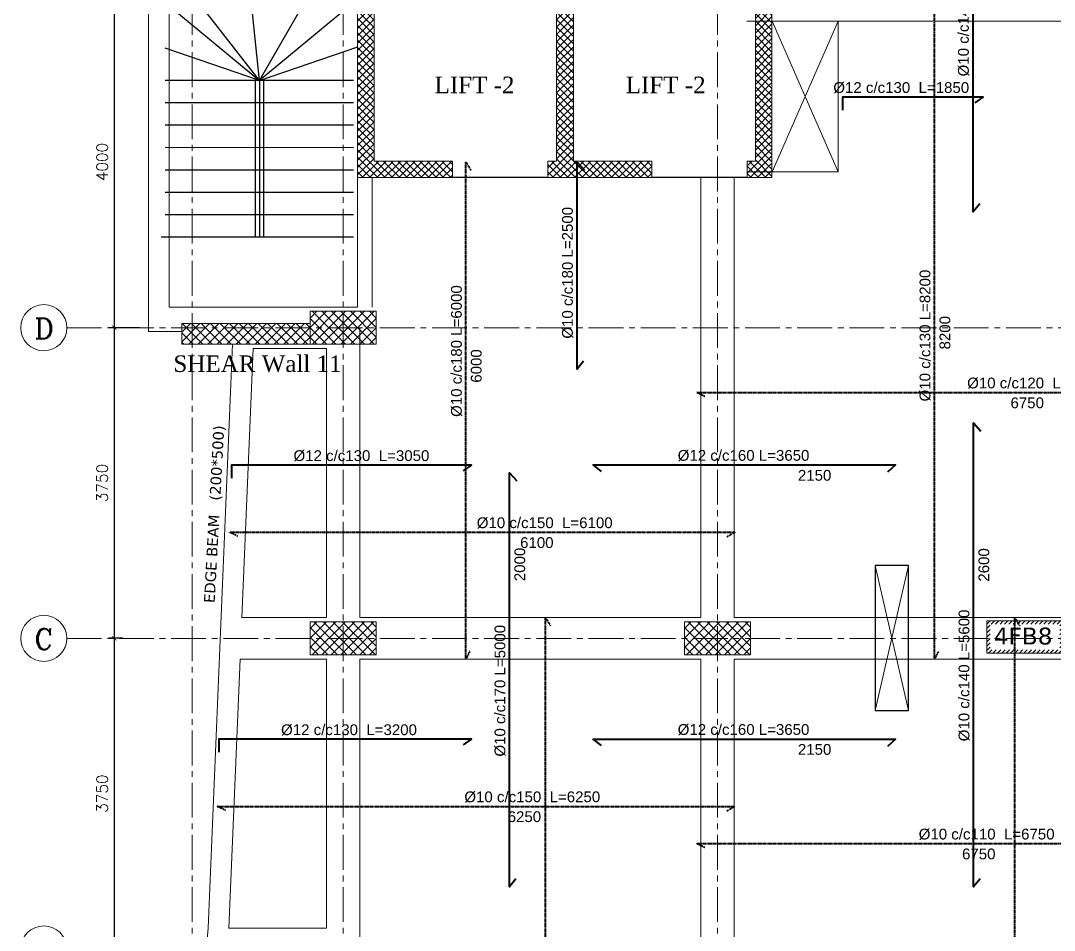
# Model space of a CAD drawing. Header units: inches. Extents: x -26151 to 62940, y -10194 to 246332.
# Drawn here: x 35106 to 36354, y 117474 to 118572 of the extents above; entities that cross this region are included whole.
import ezdxf

# ---------------------------------------------------------------- set-up
doc = ezdxf.new("R2010")
doc.units = ezdxf.units.IN
doc.header["$LTSCALE"] = 0.7
doc.header["$MEASUREMENT"] = 0
for name, pattern in [('ACAD_ISO10W100', [18, 12, -3, 0, -3]), ('CENTER2', [1.125, 0.75, -0.125, 0.125, -0.125]), ('DASHED2', [0.375, 0.25, -0.125])]:
    doc.linetypes.add(name, pattern=pattern)
doc.layers.get('0').update_dxf_attribs({"lineweight": 13})
doc.layers.get('Defpoints').update_dxf_attribs({"lineweight": 5})
for name, color, linetype, lineweight in [('axis', 254, 'ACAD_ISO10W100', 9), ('BEAM', 5, 'Continuous', 0), ('COLUMN', 4, 'Continuous', 20), ('dim', 1, 'Continuous', 25), ('hach 1', 254, 'Continuous', 9), ('hatch', 9, 'Continuous', 9), ('TEXT', 3, 'Continuous', 25), ('top renforcment', 7, 'Continuous', 40), ('VIS', 8, 'Continuous', 18)]:
    doc.layers.add(name, color=color, linetype=linetype, lineweight=lineweight)
doc.layers.add('FURNITURE', color=4, linetype='Continuous')
doc.layers.add('Layer3', color=50, linetype='Continuous')
doc.styles.add('100', font='romans.shx', dxfattribs={"height": 13.5})
doc.styles.add('GENERATED_STYLE_4', font='verdanai.ttf')
doc.styles.add('QW', font='times.ttf', dxfattribs={"height": 15})
doc.styles.add('romanc', font='verdana.ttf', dxfattribs={"height": 250})
doc.styles.get("Standard").update_dxf_attribs({"font": 'arial.ttf', "height": 13})
doc.dimstyles.new('abr100', dxfattribs={"dimtxt": 15, "dimasz": 5, "dimexe": 7, "dimexo": 7, "dimgap": 8, "dimtad": 1, "dimdec": 0, "dimlfac": 10, "dimzin": 4, "dimdsep": 46, "dimtxsty": '100', "dimblk": 'ARCHTICK', "dimcen": 0.09, "dimdle": 7, "dimclrd": 1, "dimclre": 8, "dimclrt": 2, "dimadec": 0, "dimazin": 1, "dimtfac": 1, "dimtdec": 0, "dimtix": 1, "dimtofl": 0, "dimtmove": 0, "dimatfit": 3, "dimldrblk": 'ARCHTICK', "dimfxl": 0, "dimtolj": 1, "dimtzin": 0, "dimlwd": -1, "dimlwe": -1, "dimarcsym": 0})
doc.dimstyles.get("Standard").update_dxf_attribs({"dimtxt": 13, "dimasz": 5, "dimexe": 0.18, "dimexo": 0.0625, "dimgap": 6, "dimtad": 1, "dimdec": 0, "dimlfac": 10, "dimzin": 0, "dimdsep": 46, "dimtxsty": 'Standard', "dimblk": 'ARCHTICK', "dimcen": 0.09, "dimse1": 1, "dimse2": 1, "dimclrd": 1, "dimclre": 7, "dimclrt": 3, "dimadec": 0, "dimazin": 0, "dimtfac": 1, "dimtdec": 0, "dimtix": 1, "dimtofl": 0, "dimtmove": 0, "dimatfit": 3, "dimldrblk": 'ARCHTICK', "dimfxl": 0, "dimtolj": 1, "dimtzin": 0, "dimarcsym": 0})

# ---------------------------------------------------------------- blocks, each defined once
blk = doc.blocks.new('_ArchTick')
at = {"color": 0, "linetype": 'ByBlock', "lineweight": 0, "const_width": 0.15}
blk.add_lwpolyline([(-0.5, -0.5), (0.5, 0.5)], dxfattribs=at)
blk = doc.blocks.new('*D652')
at = {"layer": 'Defpoints', "color": 0, "transparency": 16777216}
for p in [(35219.1, 117826.1), (35236.4, 117826.1), (35236.4, 117451.1)]:
    blk.add_point(p, dxfattribs=at)
at = {"layer": 'dim', "color": 1, "transparency": 16777216}
blk.add_line((35219.1, 117444.1), (35219.1, 117833.1), dxfattribs=at)
at = {"layer": 'dim', "color": 8, "transparency": 16777216}
for p, q in [((35229.4, 117826.1), (35212.1, 117826.1)), ((35229.4, 117451.1), (35212.1, 117451.1))]:
    blk.add_line(p, q, dxfattribs=at)
at = {"layer": 'dim', "color": 1, "transparency": 16777216, "xscale": 5, "yscale": 5, "zscale": 5}
for p, rotation in [((35219.1, 117826.1), 90), ((35219.1, 117451.1), 270)]:
    blk.add_blockref('_ArchTick', p, dxfattribs=dict(at, rotation=rotation))
at = {"layer": 'dim', "color": 2, "transparency": 16777216, "insert": (35204.3, 117638.6), "char_height": 13.5, "attachment_point": 5, "rotation": 90, "style": '100'}
blk.add_mtext('\\A1;3750', dxfattribs=at)
blk = doc.blocks.new('*D653')
at = {"layer": 'Defpoints', "color": 0, "transparency": 16777216}
for p in [(35219.1, 118201.1), (35256.3, 118201.1), (35236.4, 117826.1)]:
    blk.add_point(p, dxfattribs=at)
at = {"layer": 'dim', "color": 1, "transparency": 16777216}
blk.add_line((35219.1, 117819.1), (35219.1, 118208.1), dxfattribs=at)
at = {"layer": 'dim', "color": 8, "transparency": 16777216}
for p, q in [((35249.3, 118201.1), (35212.1, 118201.1)), ((35229.4, 117826.1), (35212.1, 117826.1))]:
    blk.add_line(p, q, dxfattribs=at)
at = {"layer": 'dim', "color": 1, "transparency": 16777216, "xscale": 5, "yscale": 5, "zscale": 5}
for p, rotation in [((35219.1, 118201.1), 90), ((35219.1, 117826.1), 270)]:
    blk.add_blockref('_ArchTick', p, dxfattribs=dict(at, rotation=rotation))
at = {"layer": 'dim', "color": 2, "transparency": 16777216, "insert": (35204.3, 118013.6), "char_height": 13.5, "attachment_point": 5, "rotation": 90, "style": '100'}
blk.add_mtext('\\A1;3750', dxfattribs=at)
blk = doc.blocks.new('*D654')
at = {"layer": 'Defpoints', "color": 0, "transparency": 16777216}
for p in [(35219.1, 118601.1), (35256.3, 118601.1), (35256.3, 118201.1)]:
    blk.add_point(p, dxfattribs=at)
at = {"layer": 'dim', "color": 1, "transparency": 16777216}
blk.add_line((35219.1, 118194.1), (35219.1, 118608.1), dxfattribs=at)
at = {"layer": 'dim', "color": 8, "transparency": 16777216}
for p, q in [((35249.3, 118601.1), (35212.1, 118601.1)), ((35249.3, 118201.1), (35212.1, 118201.1))]:
    blk.add_line(p, q, dxfattribs=at)
at = {"layer": 'dim', "color": 1, "transparency": 16777216, "xscale": 5, "yscale": 5, "zscale": 5}
for p, rotation in [((35219.1, 118601.1), 90), ((35219.1, 118201.1), 270)]:
    blk.add_blockref('_ArchTick', p, dxfattribs=dict(at, rotation=rotation))
at = {"layer": 'dim', "color": 2, "transparency": 16777216, "insert": (35204.3, 118401.1), "char_height": 13.5, "attachment_point": 5, "rotation": 90, "style": '100'}
blk.add_mtext('\\A1;4000', dxfattribs=at)
blk = doc.blocks.new('lift')
at = {"layer": 'axis'}
h = blk.add_hatch(dxfattribs=at)
h.set_pattern_fill('ANSI37', color=256, scale=50, style=0)
h.paths.add_polyline_path([(354851.4, -40571.9), (354816.4, -40571.9), (354350.9, -40571.9), (354350.9, -40772), (354350.9, -40792), (354465.6, -40792), (354465.6, -40772), (354370.9, -40772), (354370.9, -40586.9), (354591.3, -40586.9), (354591.3, -40772), (354580.6, -40772), (354580.6, -40792), (354706.4, -40792), (354706.4, -40772), (354611.7, -40772), (354611.7, -40586.9), (354831.4, -40586.9), (354831.4, -40772), (354821.4, -40772), (354821.4, -40792), (354851.4, -40792)])
at = {"linetype": 'ByBlock'}
for points in [[(354350.9, -40772), (354350.9, -40772), (354350.9, -40571.9), (354816.4, -40571.9)], [(354375.9, -40571.9), (354756.4, -40571.9)], [(354375.9, -40571.9), (354756.4, -40571.9)], [(354816.4, -40571.9), (354851.4, -40571.9), (354851.4, -40792), (354821.4, -40792)], [(354465.6, -40792), (354350.9, -40792), (354350.9, -40586.9)], [(354370.9, -40586.9), (354591.3, -40586.9)], [(354380.9, -40772), (354370.9, -40772), (354370.9, -40586.9)], [(354591.3, -40586.9), (354591.3, -40772)], [(354611.7, -40586.9), (354831.4, -40586.9), (354831.4, -40772), (354821.4, -40772)], [(354611.7, -40586.9), (354611.7, -40772)], [(354370.9, -40772), (354465.6, -40772)], [(354465.6, -40772), (354465.6, -40792)], [(354591.3, -40772), (354580.6, -40772)], [(354580.6, -40772), (354580.6, -40792)], [(354590.6, -40772), (354580.6, -40772), (354580.6, -40792)], [(354706.4, -40772), (354611.7, -40772)], [(354706.4, -40772), (354706.4, -40792)], [(354821.4, -40772), (354821.4, -40792)], [(354831.4, -40772), (354821.4, -40772), (354821.4, -40792)], [(354706.4, -40792), (354580.6, -40792)]]:
    blk.add_lwpolyline(points, dxfattribs=at)
at = {"layer": 'FURNITURE'}
for p, q in [((354580.6, -40792), (354465.6, -40792)), ((354580.6, -40792), (354465.6, -40792)), ((354821.4, -40792), (354706.4, -40792))]:
    blk.add_line(p, q, dxfattribs=at)
blk = doc.blocks.new('*D699')
at = {"layer": 'Defpoints', "color": 0, "transparency": 16777216}
for p in [(35358.4, 117929, -19467.6), (35968.4, 117929, -59863), (35968.4, 117929)]:
    blk.add_point(p, dxfattribs=at)
at = {"layer": 'TEXT', "color": 3, "transparency": 16777216, "insert": (35729.2, 117941.6), "char_height": 13, "attachment_point": 5}
blk.add_mtext('\\A1;6100', dxfattribs=at)
blk = doc.blocks.new('*D700')
at = {"layer": 'Defpoints', "color": 0, "transparency": 16777216}
for p in [(35358.4, 117954.1), (35968.4, 117954.1, -19467.6), (35968.4, 117952.4)]:
    blk.add_point(p, dxfattribs=at)
at = {"layer": 'TEXT', "color": 3, "transparency": 16777216, "insert": (35738.7, 117965.4), "char_height": 13, "attachment_point": 5}
blk.add_mtext('\\A1;%%C10 c/c150  L=6100', dxfattribs=at)
blk = doc.blocks.new('*D703')
at = {"layer": 'Defpoints', "color": 0, "transparency": 16777216}
for p in [(35947.4, 118010.2, -26473), (36162.4, 118010.2, -40395.4), (36162.4, 118010.2)]:
    blk.add_point(p, dxfattribs=at)
at = {"layer": 'TEXT', "color": 3, "transparency": 16777216, "insert": (36064.6, 118022.8), "char_height": 13, "attachment_point": 5}
blk.add_mtext('\\A1;2150', dxfattribs=at)
blk = doc.blocks.new('*D704')
at = {"layer": 'Defpoints', "color": 0, "transparency": 16777216}
for p in [(35797.4, 118035.4), (36162.4, 118035.4), (36162.4, 118033.7)]:
    blk.add_point(p, dxfattribs=at)
at = {"layer": 'TEXT', "color": 3, "transparency": 16777216, "insert": (35978.8, 118046.7), "char_height": 13, "attachment_point": 5}
blk.add_mtext('\\A1;%%C12 c/c160 L=3650', dxfattribs=at)
blk = doc.blocks.new('*D707')
at = {"layer": 'Defpoints', "color": 0, "transparency": 16777216}
for p in [(35345.4, 118035.1), (35345.4, 118033.4), (35650.4, 118035.1, 13009.9)]:
    blk.add_point(p, dxfattribs=at)
at = {"layer": 'TEXT', "color": 3, "transparency": 16777216, "insert": (35517.4, 118046.4), "char_height": 13, "attachment_point": 5}
blk.add_mtext('\\A1;%%C12 c/c130  L=3050', dxfattribs=at)
blk = doc.blocks.new('*D709')
at = {"layer": 'Defpoints', "color": 0, "transparency": 16777216}
for p in [(35922.4, 118097.7, -19467.6), (36597.4, 118097.7, -59863), (36597.4, 118097.7)]:
    blk.add_point(p, dxfattribs=at)
at = {"layer": 'TEXT', "color": 3, "transparency": 16777216, "insert": (36321.3, 118110.3), "char_height": 13, "attachment_point": 5}
blk.add_mtext('\\A1;6750', dxfattribs=at)
blk = doc.blocks.new('*D710')
at = {"layer": 'Defpoints', "color": 0, "transparency": 16777216}
for p in [(35922.3, 118122.8), (36597.4, 118122.8, -19467.6), (36597.4, 118121.1)]:
    blk.add_point(p, dxfattribs=at)
at = {"layer": 'TEXT', "color": 3, "transparency": 16777216, "insert": (36330.8, 118134.1), "char_height": 13, "attachment_point": 5}
blk.add_mtext('\\A1;%%C10 c/c120  L=6750', dxfattribs=at)
blk = doc.blocks.new('*D714')
at = {"layer": 'Defpoints', "color": 0, "transparency": 16777216}
for p in [(36083.1, 118479.5), (36268.1, 118479.5, 13009.9), (36083.1, 118477.8)]:
    blk.add_point(p, dxfattribs=at)
at = {"layer": 'TEXT', "color": 3, "transparency": 16777216, "insert": (36169.2, 118490.8), "char_height": 13, "attachment_point": 5}
blk.add_mtext('\\A1;%%C12 c/c130  L=1850', dxfattribs=at)
blk = doc.blocks.new('*D715')
at = {"layer": 'Defpoints', "color": 0, "transparency": 16777216}
for p in [(35343.4, 117598.1, -19467.6), (35968.4, 117598.1, -59863), (35968.4, 117598.1)]:
    blk.add_point(p, dxfattribs=at)
at = {"layer": 'TEXT', "color": 3, "transparency": 16777216, "insert": (35714.2, 117610.7), "char_height": 13, "attachment_point": 5}
blk.add_mtext('\\A1;6250', dxfattribs=at)
blk = doc.blocks.new('*D716')
at = {"layer": 'Defpoints', "color": 0, "transparency": 16777216}
for p in [(35343.4, 117623.2), (35968.4, 117623.2, -19467.6), (35968.4, 117621.5)]:
    blk.add_point(p, dxfattribs=at)
at = {"layer": 'TEXT', "color": 3, "transparency": 16777216, "insert": (35723.7, 117634.5), "char_height": 13, "attachment_point": 5}
blk.add_mtext('\\A1;%%C10 c/c150  L=6250', dxfattribs=at)
blk = doc.blocks.new('*D717')
at = {"layer": 'Defpoints', "color": 0, "transparency": 16777216}
for p in [(35922.4, 117553.1, -19467.6), (36597.4, 117553.1, -59863), (36597.4, 117553.1)]:
    blk.add_point(p, dxfattribs=at)
at = {"layer": 'TEXT', "color": 3, "transparency": 16777216, "insert": (36262.8, 117565.7), "char_height": 13, "attachment_point": 5}
blk.add_mtext('\\A1;6750', dxfattribs=at)
blk = doc.blocks.new('*D718')
at = {"layer": 'Defpoints', "color": 0, "transparency": 16777216}
for p in [(35922.3, 117578.2), (36597.4, 117578.2, -19467.6), (36597.4, 117576.5)]:
    blk.add_point(p, dxfattribs=at)
at = {"layer": 'TEXT', "color": 3, "transparency": 16777216, "insert": (36272.3, 117589.5), "char_height": 13, "attachment_point": 5}
blk.add_mtext('\\A1;%%C10 c/c110  L=6750', dxfattribs=at)
blk = doc.blocks.new('*D721')
at = {"layer": 'Defpoints', "color": 0, "transparency": 16777216}
for p in [(35947.4, 117679.3, -26473), (36162.4, 117679.3, -40395.4), (36162.4, 117679.3)]:
    blk.add_point(p, dxfattribs=at)
at = {"layer": 'TEXT', "color": 3, "transparency": 16777216, "insert": (36064.6, 117691.9), "char_height": 13, "attachment_point": 5}
blk.add_mtext('\\A1;2150', dxfattribs=at)
blk = doc.blocks.new('*D722')
at = {"layer": 'Defpoints', "color": 0, "transparency": 16777216}
for p in [(35797.4, 117704.5), (36162.4, 117704.5), (36162.4, 117702.8)]:
    blk.add_point(p, dxfattribs=at)
at = {"layer": 'TEXT', "color": 3, "transparency": 16777216, "insert": (35978.8, 117715.8), "char_height": 13, "attachment_point": 5}
blk.add_mtext('\\A1;%%C12 c/c160 L=3650', dxfattribs=at)
blk = doc.blocks.new('*D725')
at = {"layer": 'Defpoints', "color": 0, "transparency": 16777216}
for p in [(35330.4, 117704.2), (35330.4, 117702.5), (35650.4, 117704.2, 13009.9)]:
    blk.add_point(p, dxfattribs=at)
at = {"layer": 'TEXT', "color": 3, "transparency": 16777216, "insert": (35502.4, 117715.5), "char_height": 13, "attachment_point": 5}
blk.add_mtext('\\A1;%%C12 c/c130  L=3200', dxfattribs=at)
blk = doc.blocks.new('*D1103')
at = {"layer": 'Defpoints', "color": 0, "transparency": 16777216}
for p in [(36256.1, 118851.1, 13922.4), (36257.5, 118851.1), (36256.1, 118341.1, -14106)]:
    blk.add_point(p, dxfattribs=at)
at = {"layer": 'TEXT', "color": 3, "transparency": 16777216, "insert": (36244.5, 118584), "char_height": 13, "attachment_point": 5, "rotation": 90}
blk.add_mtext('\\A1;%%C10 c/c140 L=5100', dxfattribs=at)
blk = doc.blocks.new('*D1104')
at = {"layer": 'Defpoints', "color": 0, "transparency": 16777216}
for p in [(35721.4, 118026.1, -26473), (35721.4, 118026.1), (35721.4, 117826.1, -26473)]:
    blk.add_point(p, dxfattribs=at)
at = {"layer": 'TEXT', "color": 3, "transparency": 16777216, "insert": (35708.7, 117915.3), "char_height": 13, "attachment_point": 5, "rotation": 90}
blk.add_mtext('\\A1;2000', dxfattribs=at)
blk = doc.blocks.new('*D1105')
at = {"layer": 'Defpoints', "color": 0, "transparency": 16777216}
for p in [(35696.2, 118026.1, 13922.4), (35697.9, 118026.1), (35696.2, 117526.1)]:
    blk.add_point(p, dxfattribs=at)
at = {"layer": 'TEXT', "color": 3, "transparency": 16777216, "insert": (35684.9, 117762.8), "char_height": 13, "attachment_point": 5, "rotation": 90}
blk.add_mtext('\\A1;%%C10 c/c170 L=5000', dxfattribs=at)
blk = doc.blocks.new('*D1106')
at = {"layer": 'Defpoints', "color": 0, "transparency": 16777216}
for p in [(36281.6, 118086.1, -26473), (36281.6, 118086.1), (36281.6, 117826.1, -26473)]:
    blk.add_point(p, dxfattribs=at)
at = {"layer": 'TEXT', "color": 3, "transparency": 16777216, "insert": (36269, 117914.7), "char_height": 13, "attachment_point": 5, "rotation": 90}
blk.add_mtext('\\A1;2600', dxfattribs=at)
blk = doc.blocks.new('*D1107')
at = {"layer": 'Defpoints', "color": 0, "transparency": 16777216}
for p in [(36256.5, 118086.1, 13922.4), (36258.2, 118086.1), (36256.5, 117526.1)]:
    blk.add_point(p, dxfattribs=at)
at = {"layer": 'TEXT', "color": 3, "transparency": 16777216, "insert": (36245.2, 117781.3), "char_height": 13, "attachment_point": 5, "rotation": 90}
blk.add_mtext('\\A1;%%C10 c/c140 L=5600', dxfattribs=at)
blk = doc.blocks.new('*D1110')
at = {"layer": 'Defpoints', "color": 0, "transparency": 16777216}
for p in [(35777.7, 118401.1, 13922.4), (35779.4, 118401.1), (35777.7, 118151.1)]:
    blk.add_point(p, dxfattribs=at)
at = {"layer": 'TEXT', "color": 3, "transparency": 16777216, "insert": (35766.4, 118267.4), "char_height": 13, "attachment_point": 5, "rotation": 90}
blk.add_mtext('\\A1;%%C10 c/c180 L=2500', dxfattribs=at)
blk = doc.blocks.new('*D1111')
at = {"layer": 'Defpoints', "color": 0, "transparency": 16777216}
for p in [(35668.8, 118401.1, -59863), (35668.8, 118401.1), (35668.8, 117801.1, -59863)]:
    blk.add_point(p, dxfattribs=at)
at = {"layer": 'TEXT', "color": 3, "transparency": 16777216, "insert": (35656.1, 118154.9), "char_height": 13, "attachment_point": 5, "rotation": 90}
blk.add_mtext('\\A1;6000', dxfattribs=at)
blk = doc.blocks.new('*D1112')
at = {"layer": 'Defpoints', "color": 0, "transparency": 16777216}
for p in [(35643.6, 118401.1, -19467.6), (35645.3, 118401.1), (35643.6, 117801, -40395.4)]:
    blk.add_point(p, dxfattribs=at)
at = {"layer": 'TEXT', "color": 3, "transparency": 16777216, "insert": (35632.3, 118172.9), "char_height": 13, "attachment_point": 5, "rotation": 90}
blk.add_mtext('\\A1;%%C10 c/c180 L=6000', dxfattribs=at)
blk = doc.blocks.new('*D1113')
at = {"layer": 'Defpoints', "color": 0, "transparency": 16777216}
for p in [(36234.6, 118621.1, -59863), (36234.6, 118621.1), (36234.6, 117801.1, -59863)]:
    blk.add_point(p, dxfattribs=at)
at = {"layer": 'TEXT', "color": 3, "transparency": 16777216, "insert": (36222, 118195), "char_height": 13, "attachment_point": 5, "rotation": 90}
blk.add_mtext('\\A1;8200', dxfattribs=at)
blk = doc.blocks.new('*D1114')
at = {"layer": 'Defpoints', "color": 0, "transparency": 16777216}
for p in [(36209.4, 118621.1, -19467.6), (36211.1, 118621.1), (36209.4, 117801, -40395.4)]:
    blk.add_point(p, dxfattribs=at)
at = {"layer": 'TEXT', "color": 3, "transparency": 16777216, "insert": (36198.1, 118191.6), "char_height": 13, "attachment_point": 5, "rotation": 90}
blk.add_mtext('\\A1;%%C10 c/c130 L=8200', dxfattribs=at)
blk = doc.blocks.new('*D1117')
at = {"layer": 'Defpoints', "color": 0, "transparency": 16777216}
for p in [(35764.8, 117851.1, -59863), (35764.8, 117851.1), (35764.8, 116676.1, -59863)]:
    blk.add_point(p, dxfattribs=at)
at = {"layer": 'TEXT', "color": 3, "transparency": 16777216, "insert": (35752.2, 117269.5), "char_height": 13, "attachment_point": 5, "rotation": 90}
blk.add_mtext('\\A1;11750', dxfattribs=at)
blk = doc.blocks.new('*D1118')
at = {"layer": 'Defpoints', "color": 0, "transparency": 16777216}
for p in [(35739.7, 117851.1, -19467.6), (35741.4, 117851.1), (35739.7, 116676, -40395.4)]:
    blk.add_point(p, dxfattribs=at)
at = {"layer": 'TEXT', "color": 3, "transparency": 16777216, "insert": (35728.4, 117266.2), "char_height": 13, "attachment_point": 5, "rotation": 90}
blk.add_mtext('\\A1;%%C10 c/c170 L=11750', dxfattribs=at)
blk = doc.blocks.new('*D1119')
at = {"layer": 'Defpoints', "color": 0, "transparency": 16777216}
for p in [(36331.5, 117851.1, -59863), (36331.5, 117851.1), (36331.5, 116711.1, -59863)]:
    blk.add_point(p, dxfattribs=at)
at = {"layer": 'TEXT', "color": 3, "transparency": 16777216, "insert": (36318.9, 117314.3), "char_height": 13, "attachment_point": 5, "rotation": 90}
blk.add_mtext('\\A1;11400', dxfattribs=at)
blk = doc.blocks.new('*D1120')
at = {"layer": 'Defpoints', "color": 0, "transparency": 16777216}
for p in [(36306.4, 117851.1, -19467.6), (36308.1, 117851.1), (36306.4, 116711, -40395.4)]:
    blk.add_point(p, dxfattribs=at)
at = {"layer": 'TEXT', "color": 3, "transparency": 16777216, "insert": (36295.1, 117310.4), "char_height": 13, "attachment_point": 5, "rotation": 90}
blk.add_mtext('\\A1;%%C10 c/c120 L=11400', dxfattribs=at)

msp = doc.modelspace()

# ---------------------------------------------------------------- hatches: boundary and pattern name
at = {"layer": 'hach 1', "linetype": 'ByBlock'}
h = msp.add_hatch(dxfattribs=at)
h.set_pattern_fill('ANSI31', color=256, scale=30, style=0)
h.set_pattern_definition([(45, (48730.1164, -1831.0785), (-2.65165043, 2.65165043), [])])
h.paths.add_polyline_path([(36364.66, 117847.09), (36272.72, 117847.09), (36272.72, 117808.09), (36364.66, 117808.09)])
h.paths.add_polyline_path([(36360.66, 117843.09), (36360.66, 117812.09), (36276.72, 117812.09), (36276.72, 117843.09)], flags=16)
at = {"layer": 'hatch', "ltscale": 0.5}
h = msp.add_hatch(dxfattribs=at)
h.set_pattern_fill('NET', color=256, scale=65, angle=45, style=0)
h.set_pattern_definition([(45, (-361288.31, -128534.149), (-5.7452426, 5.7452426), []), (135, (-361288.31, -128534.149), (-5.7452426, -5.7452426), [])])
h.paths.add_polyline_path([(35455.38, 118221.08), (35535.38, 118221.08), (35535.38, 118181.08), (35455.38, 118181.08)])
h = msp.add_hatch(dxfattribs=at)
h.set_pattern_fill('NET', color=256, scale=65, angle=45, style=0)
h.set_pattern_definition([(45, (-361288.31, -128534.149), (-5.7452426, 5.7452426), []), (135, (-361288.31, -128534.149), (-5.7452426, -5.7452426), [])])
edge = h.paths.add_edge_path()
edge.add_line((35455.38, 118181.08), (35300.38, 118181.08))
edge.add_line((35300.38, 118181.08), (35300.38, 118206.08))
edge.add_line((35300.38, 118206.08), (35455.38, 118206.08))
h = msp.add_hatch(dxfattribs=at)
h.set_pattern_fill('NET', color=256, scale=65, angle=45, style=0)
h.set_pattern_definition([(45, (-427064.81, -142587.6286), (-5.7452426, 5.7452426), []), (135, (-427064.81, -142587.6286), (-5.7452426, -5.7452426), [])])
h.paths.add_polyline_path([(35455.38, 117846.08), (35535.38, 117846.08), (35535.38, 117806.08), (35455.38, 117806.08)])
h = msp.add_hatch(dxfattribs=at)
h.set_pattern_fill('NET', color=256, scale=65, angle=45, style=0)
h.set_pattern_definition([(45, (-426612.81, -142587.6286), (-5.7452426, 5.7452426), []), (135, (-426612.81, -142587.6286), (-5.7452426, -5.7452426), [])])
h.paths.add_polyline_path([(35907.38, 117846.08), (35987.38, 117846.08), (35987.38, 117806.08), (35907.38, 117806.08)])

# ---------------------------------------------------------------- linework, layer by layer
at = {"lineweight": 20}
for centre in [(35133.82, 118201.08), (35133.82, 117826.08), (35133.82, 117451.08)]:
    msp.add_ellipse(centre, major_axis=(-0.02, 27.86), ratio=1, start_param=4.7118466, end_param=10.9950319, dxfattribs=at)
at = {"layer": 'axis', "linetype": 'CENTER2', "ltscale": 80}
for p, q in [((35312.88, 116601.69), (35312.88, 119991.98)), ((35495.38, 116601.69), (35495.38, 119991.98)), ((35947.38, 116601.69), (35947.38, 119991.98)), ((35161.69, 118201.08), (37326.42, 118201.08)), ((35161.69, 117826.08), (37326.42, 117826.08))]:
    msp.add_line(p, q, dxfattribs=at)
at = {"layer": 'BEAM', "linetype": 'Continuous'}
for p, q in [((35285.43, 118226.08), (35285.43, 118581.08)), ((35512.64, 118571.08), (35512.64, 118226.08)), ((35982.58, 118571.08), (36567.38, 118571.08)), ((36093.15, 118389.37), (36093.15, 118571.08)), ((35530.38, 118382.37), (35530.38, 118226.08)), ((35927.38, 118201.08), (35927.38, 118382.37)), ((35967.38, 118201.08), (35967.38, 118382.37)), ((35983.15, 118389.37), (36093.15, 118389.37)), ((35285.43, 118226.08), (35512.64, 118226.08)), ((35515.38, 118201.08), (35515.38, 117851.08)), ((35927.38, 117851.08), (35927.38, 118201.08)), ((35967.38, 117851.08), (35967.38, 118201.08)), ((35386.52, 118176.08), (35475.38, 118176.08)), ((35475.38, 118176.08), (35475.38, 117851.08)), ((35373.02, 117851.08), (35475.38, 117851.08)), ((35515.38, 117851.08), (35927.38, 117851.08)), ((35967.38, 117851.08), (36567.38, 117851.08)), ((35370.94, 117801.08), (35475.38, 117801.08)), ((35475.38, 117801.08), (35475.38, 117476.08)), ((35515.38, 117801.08), (35927.38, 117801.08)), ((35515.38, 117801.08), (35515.38, 117451.08)), ((35927.38, 117451.08), (35927.38, 117801.08)), ((35967.38, 117801.08), (36567.38, 117801.08)), ((35967.38, 117451.08), (35967.38, 117801.08)), ((35357.44, 117476.08), (35475.38, 117476.08))]:
    msp.add_line(p, q, dxfattribs=at)
for points in [[(35300.38, 118181.08), (35300.38, 118196.64), (35260.44, 118196.64), (35260.44, 118616.34), (35359.08, 118616.33), (35290.8, 119545.8), (35267.53, 119851.26), (35300.49, 119851.26)], [(37178.93, 118601.08), (37181.34, 118040.37), (37196.74, 117666.09), (37213.78, 117330.93), (37257.06, 116895.76), (37170.21, 116895.76), (37170.21, 116774.7), (37049.15, 116774.7), (37049.15, 116645.76), (36708.51, 116678.77), (36427.77, 116701.66), (36268.04, 116705.29), (35990.94, 116695.27), (35830.36, 116678.98), (35487.87, 116645.76), (35487.87, 116774.7), (35366.81, 116774.7), (35366.81, 116895.76), (35279.97, 116895.85), (35332.42, 117476.08), (35361.71, 118181.08)], [(35373.02, 117851.08), (35386.52, 118176.08)], [(35357.44, 117476.08), (35370.94, 117801.08)]]:
    msp.add_lwpolyline(points, dxfattribs=at)
at = {"layer": 'COLUMN'}
for points in [[(35455.38, 118221.08), (35535.38, 118221.08), (35535.38, 118181.08), (35455.38, 118181.08)], [(35455.38, 118221.08), (35535.38, 118221.08), (35535.38, 118181.08), (35455.38, 118181.08)], [(35455.38, 117846.08), (35535.38, 117846.08), (35535.38, 117806.08), (35455.38, 117806.08)], [(35907.38, 117846.08), (35987.38, 117846.08), (35987.38, 117806.08), (35907.38, 117806.08)]]:
    msp.add_lwpolyline(points, close=True, dxfattribs=at)
msp.add_lwpolyline([(35455.38, 118181.08), (35300.38, 118181.08), (35300.38, 118206.08), (35455.38, 118206.08)], dxfattribs=at)
at = {"layer": 'FURNITURE', "ltscale": 3}
for p, q in [((35280.44, 118593.83), (35394.16, 118499.47)), ((35394.16, 118499.47), (35318.68, 118596.33)), ((35394.16, 118499.47), (35384.41, 118596.33)), ((35394.16, 118499.47), (35450.14, 118596.33)), ((35499.38, 118586.33), (35394.16, 118499.47)), ((35394.16, 118499.47), (35280.44, 118538.58)), ((35394.16, 118499.47), (35512.87, 118540.3)), ((35507.87, 118499.47), (35280.44, 118499.47)), ((35389.16, 118499.47), (35389.16, 118310.47)), ((35394.16, 118499.47), (35394.16, 118310.47)), ((35399.16, 118499.47), (35399.16, 118310.47)), ((35507.87, 118472.47), (35280.44, 118472.47)), ((35507.87, 118445.47), (35280.44, 118445.47)), ((35507.87, 118418.23), (35280.44, 118418.46)), ((35507.87, 118391.23), (35280.44, 118391.46)), ((35507.87, 118364.23), (35280.44, 118364.46)), ((35507.87, 118337.47), (35280.44, 118337.47)), ((35507.87, 118310.47), (35275.44, 118310.47))]:
    msp.add_line(p, q, dxfattribs=at)
at = {"layer": 'hach 1', "linetype": 'ByBlock'}
msp.add_lwpolyline([(36272.72, 117847.09), (36364.66, 117847.09), (36364.66, 117808.09), (36272.72, 117808.09)], close=True, dxfattribs=at)
at = {"layer": 'Layer3', "color": 1, "linetype": 'ByBlock'}
msp.add_lwpolyline([(36137.88, 117739.12), (36177.88, 117739.12), (36177.88, 117914.12), (36137.88, 117914.12)], close=True, dxfattribs=at)
at = {"layer": 'top renforcment', "color": 3}
for points, elevation in [([(36263.97, 118350.83), (36256.11, 118341.08), (36256.1, 118851.09), (36264.99, 118841.35)], 1096.17), ([(36258.39, 118472.76), (36268.14, 118479.56), (36098.1, 118479.56), (36098.1, 118463.77)], -13009.85), ([(35785.57, 118160.83), (35777.7, 118151.08), (35777.7, 118401.08), (35786.58, 118391.34)], 1096.17), ([(36264.31, 117535.83), (36256.44, 117526.09), (36256.44, 118086.09), (36265.32, 118076.35)], 1096.17), ([(35640.64, 118028.38), (35650.39, 118035.18), (35360.35, 118035.17), (35360.35, 118019.38)], -13009.85), ([(35807.13, 118027.53), (35797.39, 118035.4), (36162.39, 118035.4), (36152.64, 118026.52)], -13009.85), ([(35704.03, 117535.83), (35696.16, 117526.08), (35696.16, 118026.08), (35705.04, 118016.34)], 1096.17), ([(35640.64, 117697.46), (35650.39, 117704.26), (35345.35, 117704.26), (35345.35, 117688.47)], -13009.85), ([(35807.13, 117696.62), (35797.39, 117704.48), (36162.39, 117704.48), (36152.64, 117695.6)], -13009.85)]:
    msp.add_lwpolyline(points, dxfattribs=dict(at, elevation=elevation))
at = {"layer": 'top renforcment', "color": 4, "linetype": 'DASHED2', "ltscale": 2}
for points, elevation in [([(36214.2, 117810.79), (36209.4, 117801.05), (36209.39, 118621.08), (36215.21, 118611.34)], 34486.2), ([(35648.37, 117810.79), (35643.57, 117801.05), (35643.56, 118401.08), (35649.38, 118391.34)], 34486.2), ([(35932.09, 118118.06), (35922.35, 118122.86), (36597.38, 118122.86), (36587.64, 118117.04)], -5909.18), ([(35368.1, 117949.36), (35358.35, 117954.17), (35968.38, 117954.17), (35958.64, 117948.35)], -5909.18), ([(35744.45, 116685.79), (35739.64, 116676.05), (35739.64, 117851.08), (35745.46, 117841.34)], 34486.2), ([(36311.13, 116720.79), (36306.33, 116711.05), (36306.33, 117851.08), (36312.15, 117841.34)], 34486.2), ([(35353.1, 117618.45), (35343.35, 117623.25), (35968.38, 117623.26), (35958.64, 117617.44)], -5909.18), ([(35932.09, 117573.45), (35922.35, 117578.25), (36597.38, 117578.25), (36587.64, 117572.43)], -5909.18)]:
    msp.add_lwpolyline(points, dxfattribs=dict(at, elevation=elevation))
at = {"layer": 'VIS', "linetype": 'Continuous', "lineweight": 5}
for p, q in [((36013.15, 118389.37), (36093.15, 118571.08)), ((36093.15, 118389.37), (36013.15, 118571.08)), ((36137.88, 117739.12), (36177.88, 117914.12)), ((36177.88, 117739.12), (36137.88, 117914.12))]:
    msp.add_line(p, q, dxfattribs=at)

# ---------------------------------------------------------------- block references
msp.add_blockref('lift', (-318838.28, 159174.34), dxfattribs=at)

# ---------------------------------------------------------------- texts
at = {"layer": 'TEXT', "color": 7, "style": 'QW'}
for s, p in [('LIFT -2', (35605.71, 118484.2)), ('LIFT -2', (35836.52, 118484.2)), ('SHEAR Wall 11', (35290.38, 118147.66))]:
    msp.add_text(s, height=20, dxfattribs=at).set_placement(p)
at = {"layer": 'TEXT', "color": 2, "style": 'romanc'}
msp.add_text('EDGE BEAM   (200*500)', height=13, rotation=86.88461, dxfattribs=at).set_placement((35340.15, 117868.45))
msp.add_text('4FB8', height=20.4, dxfattribs=at).set_placement((36280.92, 117818.66))
at = {"layer": 'TEXT', "char_height": 25, "attachment_point": 1, "style": 'GENERATED_STYLE_4'}
for s, insert in [('{\\Fromanc|c0;D}', (35122.37, 118212.59)), ('{\\Fromanc|c0;C}', (35122.37, 117837.59))]:
    msp.add_mtext(s, dxfattribs=dict(at, insert=insert))

# ---------------------------------------------------------------- dimensions: what is measured, and where the dimension line sits
at = {"layer": 'dim'}
for base, p1, p2, picture, middle in [((35219.1, 118601.08), (35256.31, 118201.08), (35256.31, 118601.08), '*D654', (35204.35, 118401.08)), ((35219.1, 118201.08), (35236.4, 117826.08), (35256.31, 118201.08), '*D653', (35204.35, 118013.58)), ((35219.1, 117826.08), (35236.4, 117451.08), (35236.4, 117826.08), '*D652', (35204.35, 117638.58))]:
    dim = msp.add_linear_dim(base=base, p1=p1, p2=p2, angle=90, dimstyle='abr100', dxfattribs=at)
    dim.commit()
    dim.dimension.update_dxf_attribs({"geometry": picture, "text_midpoint": middle})
at = {"layer": 'TEXT'}
for base, p1, p2, angle, text, picture, middle in [((36257.53, 118851.09, 14106.02), (36256.14, 118341.08), (36256.14, 118851.09, 28028.42), 90, '%%C10 c/c140 L=<>', '*D1103', (36257.53, 118584, 14106.02)), ((36211.12, 118621.08, 47496.06), (36209.43, 117801.05, 7100.68), (36209.43, 118621.08, 28028.42), 90, '%%C10 c/c130 L=<>', '*D1114', (36211.12, 118191.65, 47496.06)), ((36083.1, 118477.83), (36268.14, 118479.53, 13009.85), (36083.1, 118479.53), 180, '%%C12 c/c130  L=<>', '*D714', (36169.19, 118477.83)), ((35645.29, 118401.08, 47496.06), (35643.6, 117801.05, 7100.68), (35643.6, 118401.08, 28028.42), 90, '%%C10 c/c180 L=<>', '*D1112', (35645.29, 118172.86, 47496.06)), ((35779.43, 118401.08, 14106.02), (35777.73, 118151.08, 14106.02), (35777.73, 118401.08, 28028.42), 90, '%%C10 c/c180 L=<>', '*D1110', (35779.43, 118267.4, 14106.02)), ((36258.17, 118086.09, 14106.02), (36256.47, 117526.09, 14106.02), (36256.47, 118086.09, 28028.42), 90, '%%C10 c/c140 L=<>', '*D1107', (36258.17, 117781.26, 14106.02)), ((35345.35, 118033.45), (35650.39, 118035.14, 13009.85), (35345.35, 118035.14), 180, '%%C12 c/c130  L=<>', '*D707', (35517.38, 118033.45)), ((35697.89, 118026.08, 14106.02), (35696.19, 117526.08, 14106.02), (35696.19, 118026.08, 28028.42), 90, '%%C10 c/c170 L=<>', '*D1105', (35697.89, 117762.77, 14106.02)), ((35741.37, 117851.08, 47496.06), (35739.67, 116676.05, 7100.68), (35739.67, 117851.08, 28028.42), 90, '%%C10 c/c170 L=<>', '*D1118', (35741.37, 117266.21, 47496.06)), ((36308.05, 117851.08, 47496.06), (36306.36, 116711.05, 7100.68), (36306.36, 117851.08, 28028.42), 90, '%%C10 c/c120 L=<>', '*D1120', (36308.05, 117310.44, 47496.06)), ((35330.35, 117702.53), (35650.39, 117704.23, 13009.85), (35330.35, 117704.23), 180, '%%C12 c/c130  L=<>', '*D725', (35502.38, 117702.53))]:
    dim = msp.add_linear_dim(base=base, p1=p1, p2=p2, angle=angle, text=text, dimstyle='Standard', override={"dimsd1": 1, "dimsd2": 1, "dimfxl": 0.1, "dimfxlon": 1}, dxfattribs=at)
    dim.commit()
    dim.dimension.update_dxf_attribs({"geometry": picture, "text_midpoint": middle, "dimtype": 160})
for base, p1, p2, angle, picture, middle in [((36234.59, 118621.08, 59863.02), (36234.59, 117801.08), (36234.59, 118621.08), 90, '*D1113', (36234.59, 118194.97, 59863.02)), ((35668.76, 118401.08, 59863.02), (35668.76, 117801.08), (35668.76, 118401.08), 90, '*D1111', (35668.76, 118154.9, 59863.02)), ((36597.38, 118097.66, 19467.64), (35922.38, 118097.66), (36597.38, 118097.66, -40395.38), 360, '*D709', (36321.27, 118097.66, 19467.64)), ((36281.64, 118086.09, 26472.98), (36281.64, 117826.09), (36281.64, 118086.09), 90, '*D1106', (36281.64, 117914.7, 26472.98)), ((36162.39, 118010.2, 12366.96), (35947.39, 118010.2, -14106.02), (36162.39, 118010.2, -28028.42), 360, '*D703', (36064.58, 118010.2, 12366.96)), ((35721.36, 118026.08, 26472.98), (35721.36, 117826.08), (35721.36, 118026.08), 90, '*D1104', (35721.36, 117915.3, 26472.98)), ((35968.38, 117928.97, 19467.64), (35358.39, 117928.97), (35968.38, 117928.97, -40395.38), 360, '*D699', (35729.15, 117928.97, 19467.64)), ((35764.84, 117851.08, 59863.02), (35764.84, 116676.08), (35764.84, 117851.08), 90, '*D1117', (35764.84, 117269.54, 59863.02)), ((36331.52, 117851.08, 59863.02), (36331.52, 116711.08), (36331.52, 117851.08), 90, '*D1119', (36331.52, 117314.34, 59863.02)), ((36162.39, 117679.29, 12366.96), (35947.39, 117679.29, -14106.02), (36162.39, 117679.29, -28028.42), 360, '*D721', (36064.58, 117679.29, 12366.96)), ((35968.38, 117598.06, 19467.64), (35343.39, 117598.06), (35968.38, 117598.06, -40395.38), 360, '*D715', (35714.15, 117598.06, 19467.64)), ((36597.38, 117553.06, 19467.64), (35922.38, 117553.06), (36597.38, 117553.06, -40395.38), 360, '*D717', (36262.84, 117553.06, 19467.64))]:
    dim = msp.add_linear_dim(base=base, p1=p1, p2=p2, angle=angle, dimstyle='Standard', override={"dimsd1": 1, "dimsd2": 1, "dimfxl": 0.1, "dimfxlon": 1}, dxfattribs=at)
    dim.commit()
    dim.dimension.update_dxf_attribs({"geometry": picture, "text_midpoint": middle, "dimtype": 161})
for base, p1, p2, text, picture, middle in [((36597.38, 118121.13, 7100.68), (35922.35, 118122.83, 7100.68), (36597.38, 118122.83, -12366.96), '%%C10 c/c120  L=<>', '*D710', (36330.77, 118121.13, 7100.68)), ((36162.39, 118033.67), (35797.39, 118035.37), (36162.39, 118035.37), '%%C12 c/c160 L=<>', '*D704', (35978.76, 118033.67)), ((35968.38, 117952.44, 7100.68), (35358.35, 117954.14, 7100.68), (35968.38, 117954.14, -12366.96), '%%C10 c/c150  L=<>', '*D700', (35738.65, 117952.44, 7100.68)), ((36162.39, 117702.76), (35797.39, 117704.45), (36162.39, 117704.45), '%%C12 c/c160 L=<>', '*D722', (35978.76, 117702.76)), ((35968.38, 117621.53, 7100.68), (35343.35, 117623.22, 7100.68), (35968.38, 117623.22, -12366.96), '%%C10 c/c150  L=<>', '*D716', (35723.65, 117621.53, 7100.68)), ((36597.38, 117576.52, 7100.68), (35922.35, 117578.22, 7100.68), (36597.38, 117578.22, -12366.96), '%%C10 c/c110  L=<>', '*D718', (36272.34, 117576.52, 7100.68))]:
    dim = msp.add_linear_dim(base=base, p1=p1, p2=p2, text=text, dimstyle='Standard', override={"dimsd1": 1, "dimsd2": 1, "dimfxl": 0.1, "dimfxlon": 1}, dxfattribs=at)
    dim.commit()
    dim.dimension.update_dxf_attribs({"geometry": picture, "text_midpoint": middle, "dimtype": 160})

doc.saveas('drawing.dxf')
